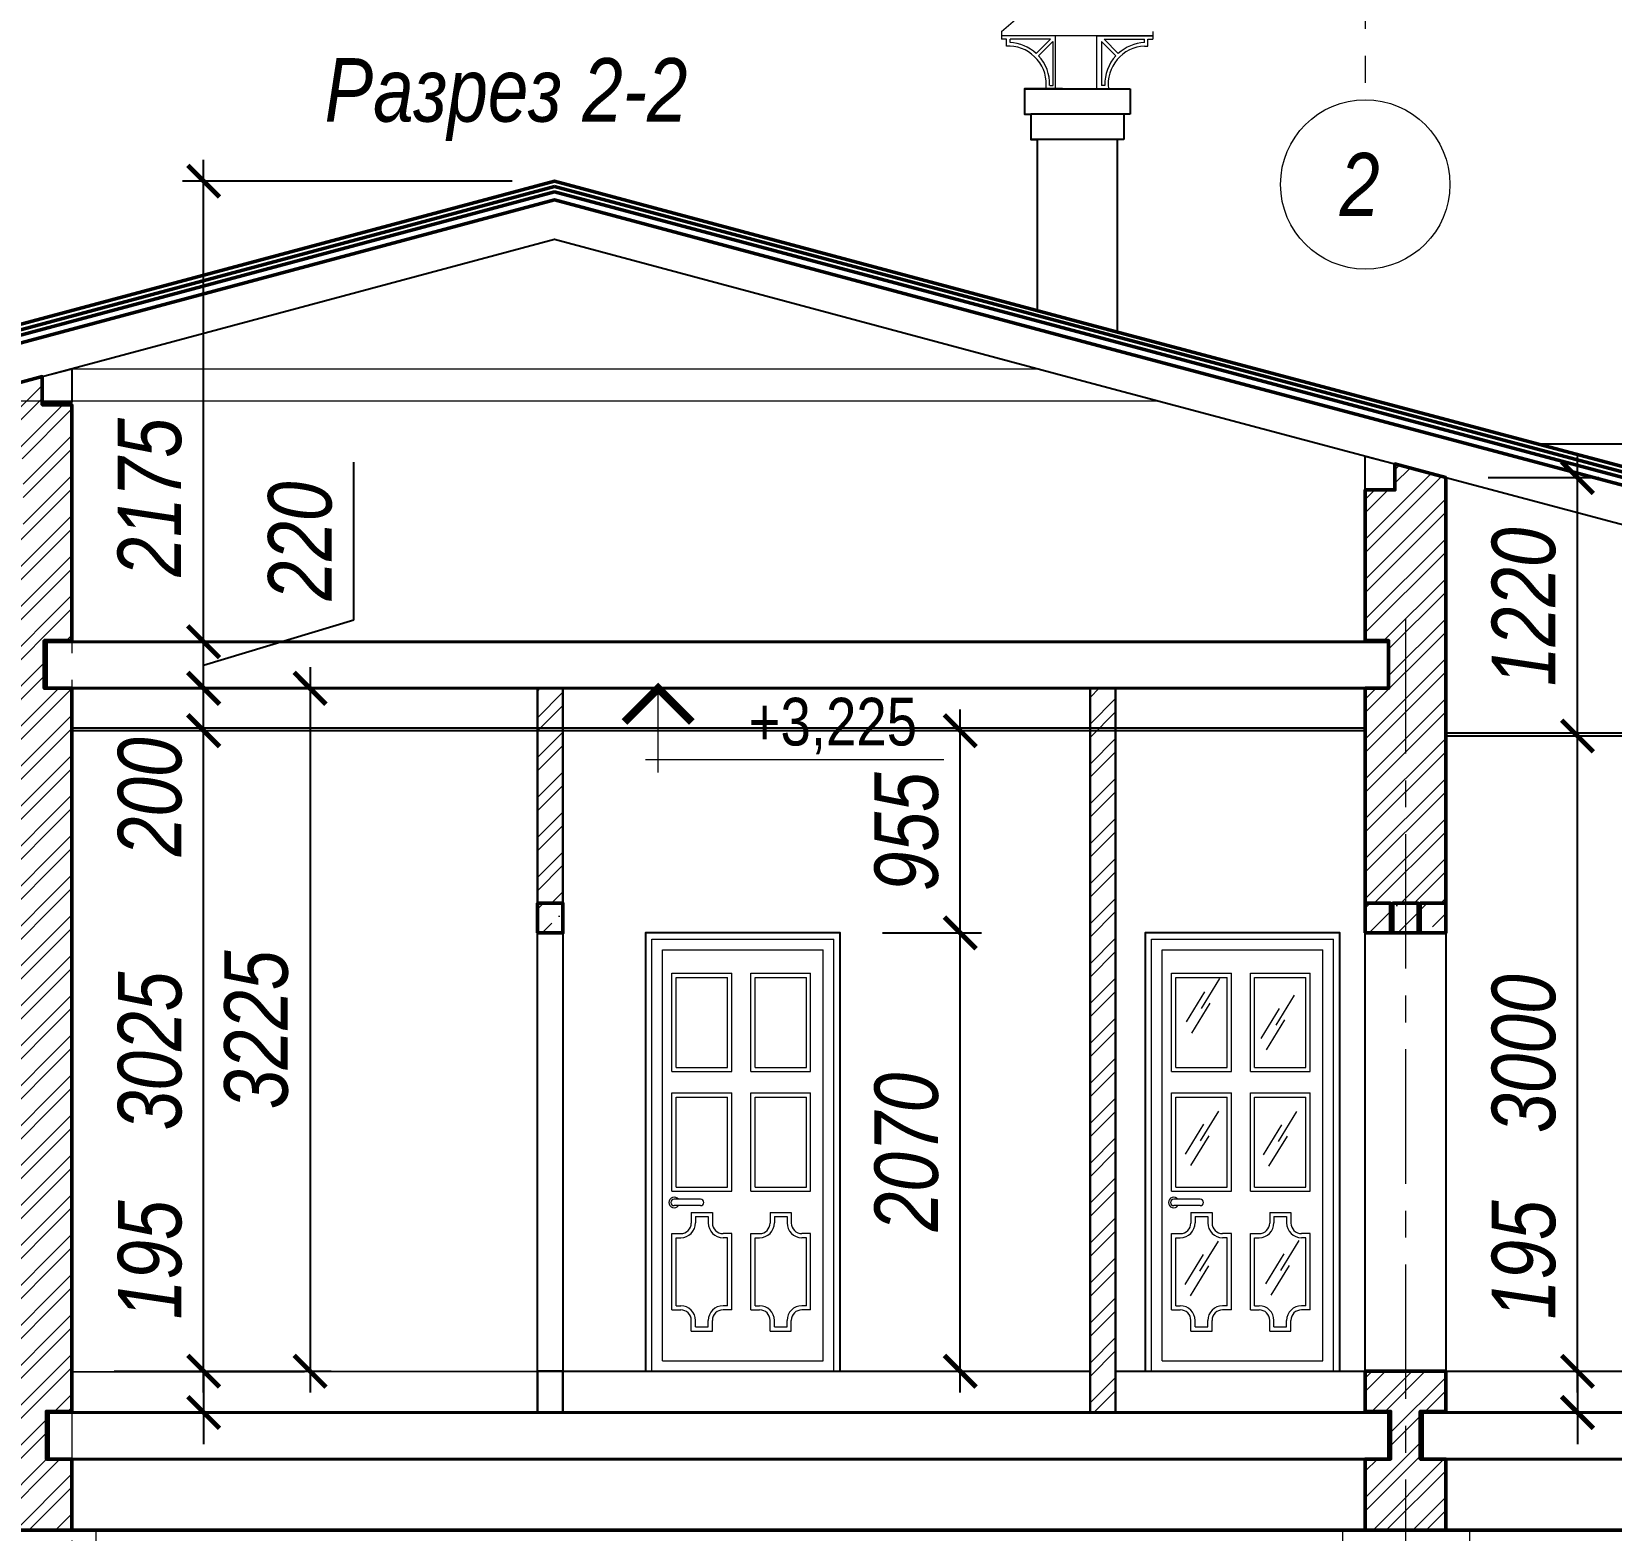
# Model space of a CAD drawing. Header units: millimetres. Extents: x 1582001 to 3303937, y 226471 to 491235.
# Drawn here: x 1847538 to 1855001, y 391038 to 398115 of the extents above; entities that cross this region are included whole.
import ezdxf
from ezdxf.enums import TextEntityAlignment as Align

# ---------------------------------------------------------------- set-up
doc = ezdxf.new("R2010")
doc.units = ezdxf.units.MM
doc.linetypes.add('CENTER', pattern=[50.8, 31.75, -6.35, 6.35, -6.35])
doc.linetypes.add('невидимая', pattern=[9.525, 6.35, -3.175])
doc.layers.get('Defpoints').update_dxf_attribs({"color": 255, "lineweight": 30})
for name, color, linetype, lineweight in [('A-Wall-G', 22, 'Continuous', 50), ('Двери', 173, 'Continuous', 25), ('Кирпич', 253, 'Continuous', 9), ('Конструктивный - Несущий_Ном_пера__1', 7, 'Continuous', 13), ('Кровля', 232, 'Continuous', 25), ('Оси', 251, 'CENTER', 9), ('Отметки', 123, 'Continuous', 18), ('Перегородки', 202, 'Continuous', 30), ('Размеры', 7, 'Continuous', 18), ('Стены несущие', 7, 'Continuous', 40), ('тонко', 200, 'Continuous', 13), ('Штриховки', 251, 'Continuous', 20)]:
    doc.layers.add(name, color=color, linetype=linetype, lineweight=lineweight)
doc.layers.add('Т-Подписи', color=7, linetype='Continuous')
doc.styles.add('-АР-', font='ARIALN.TTF', dxfattribs={"width": 0.98, "height": 300})
doc.styles.add('GOST 2.304', font='ARIALNI.TTF', dxfattribs={"width": 0.98, "height": 300})
doc.styles.add('style', font='ARIALNI.TTF', dxfattribs={"width": 0.98, "height": 300})
doc.dimstyles.new('М100', dxfattribs={"dimtxt": 600, "dimasz": 150, "dimexe": 100, "dimexo": 200, "dimgap": 100, "dimtad": 1, "dimdec": 0, "dimtxsty": 'style', "dimblk": 'ARCHTICK', "dimcen": 150, "dimdle": 100, "dimclrt": 256, "dimadec": 0, "dimazin": 0, "dimtfac": 1, "dimtdec": 0, "dimtmove": 1, "dimatfit": 3, "dimldrblk": 'NONE', "dimfxl": 0, "dimarcsym": 0})
pattern_1 = [(45, (432650.52, 136592.42), (-94.292689, 94.292689), []), (45, (432713.38, 136592.42), (-94.292689, 94.292689), [])]
pattern_2 = [(45, (333504.32, 54469.8), (-94.292689, 94.292689), []), (45, (333567.18, 54469.8), (-94.292689, 94.292689), [])]
pattern_3 = [(45, (167999.66, 127241.66), (50.5139407, 185.2177825), [238.125, -47.625, 0, -47.625])]

# ---------------------------------------------------------------- blocks, each defined once
blk = doc.blocks.new('_ArchTick')
at = {"color": 0, "linetype": 'ByBlock', "const_width": 0.15}
blk.add_lwpolyline([(-0.5, -0.5), (0.5, 0.5)], dxfattribs=at)
blk = doc.blocks.new('*D513')
at = {"layer": 'Defpoints', "color": 0, "lineweight": -3, "transparency": 16777216}
for p in [(1847728.2, 394814), (1848350.9, 394814), (1847728.2, 391789)]:
    blk.add_point(p, dxfattribs=at)
at = {"layer": 'Размеры', "color": 0, "lineweight": -2, "transparency": 16777216}
for p, q in [((1848350.9, 391689), (1848350.9, 394914)), ((1847928.2, 394814), (1848450.9, 394814)), ((1847928.2, 391789), (1848450.9, 391789))]:
    blk.add_line(p, q, dxfattribs=at)
at = {"layer": 'Размеры', "color": 0, "lineweight": -2, "transparency": 16777216, "xscale": 150, "yscale": 150, "zscale": 150}
for p, rotation in [((1848350.9, 394814), 90), ((1848350.9, 391789), 270)]:
    blk.add_blockref('_ArchTick', p, dxfattribs=dict(at, rotation=rotation))
at = {"layer": 'Размеры', "transparency": 16777216, "insert": (1848097.7, 393301.5), "char_height": 300, "attachment_point": 5, "rotation": 90, "style": 'style'}
blk.add_mtext('3025', dxfattribs=at)
blk = doc.blocks.new('_None')
blk = doc.blocks.new('*D514')
at = {"layer": 'Defpoints', "color": 0, "lineweight": -3, "transparency": 16777216}
for p in [(1847728.2, 395014), (1848350.9, 395014), (1847728.2, 394814)]:
    blk.add_point(p, dxfattribs=at)
at = {"layer": 'Размеры', "color": 0, "lineweight": -2, "transparency": 16777216}
for p, q in [((1848350.9, 394714), (1848350.9, 395114)), ((1847928.2, 395014), (1848450.9, 395014)), ((1847928.2, 394814), (1848450.9, 394814))]:
    blk.add_line(p, q, dxfattribs=at)
at = {"layer": 'Размеры', "color": 0, "lineweight": -2, "transparency": 16777216, "xscale": 150, "yscale": 150, "zscale": 150}
for p, rotation in [((1848350.9, 395014), 90), ((1848350.9, 394814), 270)]:
    blk.add_blockref('_ArchTick', p, dxfattribs=dict(at, rotation=rotation))
at = {"layer": 'Размеры', "transparency": 16777216, "insert": (1848097.7, 394501.5), "char_height": 300, "attachment_point": 5, "rotation": 90, "style": 'style'}
blk.add_mtext('200', dxfattribs=at)
blk = doc.blocks.new('*D515')
at = {"layer": 'Defpoints', "color": 0, "lineweight": -3, "transparency": 16777216}
for p in [(1847728.2, 395234), (1848350.9, 395234), (1847728.2, 395014)]:
    blk.add_point(p, dxfattribs=at)
at = {"layer": 'Размеры', "color": 0, "lineweight": -2, "transparency": 16777216}
for p, q in [((1849060.4, 395336.9), (1849060.4, 396082.1)), ((1848350.9, 395124), (1849060.4, 395336.9)), ((1848350.9, 394914), (1848350.9, 395334)), ((1847928.2, 395234), (1848450.9, 395234)), ((1847928.2, 395014), (1848450.9, 395014))]:
    blk.add_line(p, q, dxfattribs=at)
at = {"layer": 'Размеры', "color": 0, "lineweight": -2, "transparency": 16777216, "xscale": 150, "yscale": 150, "zscale": 150}
for p, rotation in [((1848350.9, 395234), 90), ((1848350.9, 395014), 270)]:
    blk.add_blockref('_ArchTick', p, dxfattribs=dict(at, rotation=rotation))
at = {"layer": 'Размеры', "transparency": 16777216, "insert": (1848807.3, 395709.5), "char_height": 300, "attachment_point": 5, "rotation": 90, "style": 'style'}
blk.add_mtext('220', dxfattribs=at)
blk = doc.blocks.new('*D516')
at = {"layer": 'Defpoints', "color": 0, "lineweight": -3, "transparency": 16777216}
for p in [(1848350.9, 397409), (1850008.2, 397409), (1847728.2, 395234)]:
    blk.add_point(p, dxfattribs=at)
at = {"layer": 'Размеры', "color": 0, "lineweight": -2, "transparency": 16777216}
for p, q in [((1848350.9, 395134), (1848350.9, 397509)), ((1849808.2, 397409), (1848250.9, 397409)), ((1847928.2, 395234), (1848450.9, 395234))]:
    blk.add_line(p, q, dxfattribs=at)
at = {"layer": 'Размеры', "color": 0, "lineweight": -2, "transparency": 16777216, "xscale": 150, "yscale": 150, "zscale": 150}
for p, rotation in [((1848350.9, 397409), 90), ((1848350.9, 395234), 270)]:
    blk.add_blockref('_ArchTick', p, dxfattribs=dict(at, rotation=rotation))
at = {"layer": 'Размеры', "transparency": 16777216, "insert": (1848096.6, 395915.6), "char_height": 300, "attachment_point": 5, "rotation": 90, "style": 'style'}
blk.add_mtext('2175', dxfattribs=at)
blk = doc.blocks.new('*D517')
at = {"layer": 'Defpoints', "color": 0, "lineweight": -3, "transparency": 16777216}
for p in [(1847728.2, 391789), (1847728.2, 391594), (1848350.9, 391594)]:
    blk.add_point(p, dxfattribs=at)
at = {"layer": 'Размеры', "color": 0, "lineweight": -2, "transparency": 16777216}
for p, q in [((1848350.9, 391789), (1848350.9, 391939)), ((1847928.2, 391789), (1848450.9, 391789)), ((1848350.9, 391789), (1848350.9, 391594)), ((1847928.2, 391594), (1848450.9, 391594)), ((1848350.9, 391594), (1848350.9, 391444))]:
    blk.add_line(p, q, dxfattribs=at)
at = {"layer": 'Размеры', "color": 0, "lineweight": -2, "transparency": 16777216, "xscale": 150, "yscale": 150, "zscale": 150}
for p, rotation in [((1848350.9, 391789), 270), ((1848350.9, 391594), 90)]:
    blk.add_blockref('_ArchTick', p, dxfattribs=dict(at, rotation=rotation))
at = {"layer": 'Размеры', "transparency": 16777216, "insert": (1848097.7, 392315.2), "char_height": 300, "attachment_point": 5, "rotation": 90, "style": 'style'}
blk.add_mtext('195', dxfattribs=at)
blk = doc.blocks.new('*D518')
at = {"layer": 'Defpoints', "color": 0, "lineweight": -3, "transparency": 16777216}
for p in [(1847728.2, 395014), (1847728.2, 391789), (1848853.3, 391789)]:
    blk.add_point(p, dxfattribs=at)
at = {"layer": 'Размеры', "color": 0, "lineweight": -2, "transparency": 16777216}
for p, q in [((1848853.3, 395114), (1848853.3, 391689)), ((1847928.2, 395014), (1848953.3, 395014)), ((1847928.2, 391789), (1848953.3, 391789))]:
    blk.add_line(p, q, dxfattribs=at)
at = {"layer": 'Размеры', "color": 0, "lineweight": -2, "transparency": 16777216, "xscale": 150, "yscale": 150, "zscale": 150}
for p, rotation in [((1848853.3, 395014), 90), ((1848853.3, 391789), 270)]:
    blk.add_blockref('_ArchTick', p, dxfattribs=dict(at, rotation=rotation))
at = {"layer": 'Размеры', "transparency": 16777216, "insert": (1848600.1, 393401.5), "char_height": 300, "attachment_point": 5, "rotation": 90, "style": 'style'}
blk.add_mtext('3225', dxfattribs=at)
blk = doc.blocks.new('*U9')
at = {"color": 0, "linetype": 'Continuous', "lineweight": -2}
for p, q in [((0, 0), (6, 0)), ((6, -5.3), (6, 0)), ((9, 0), (0, 0)), ((24, -4.5), (5.2, -4.5))]:
    blk.add_line(p, q, dxfattribs=at)
at = {"color": 0, "linetype": 'Continuous', "lineweight": -2, "const_width": 0.5}
blk.add_lwpolyline([(3.879, -2.121), (6, 0), (8.121, -2.121)], dxfattribs=at)
at = {"color": 0, "linetype": 'Continuous', "lineweight": -2, "style": '-АР-', "flags": 8}
blk.add_attdef('OTMETKA', text='', height=3, rotation=360, dxfattribs=at).set_placement((17.029, -4.5), align=Align.BOTTOM_CENTER)
blk.add_attdef('FLOOR', text='', height=3, rotation=360, dxfattribs=at).set_placement((17, -5.5), align=Align.TOP_CENTER)
blk = doc.blocks.new('*D519')
at = {"layer": 'Defpoints', "color": 0, "lineweight": -3, "transparency": 16777216}
for p in [(1854218.2, 394789), (1854840.9, 394789), (1854218.2, 391789)]:
    blk.add_point(p, dxfattribs=at)
at = {"layer": 'Размеры', "color": 0, "lineweight": -2, "transparency": 16777216}
for p, q in [((1854840.9, 391689), (1854840.9, 394889)), ((1854418.2, 394789), (1854940.9, 394789)), ((1854418.2, 391789), (1854940.9, 391789))]:
    blk.add_line(p, q, dxfattribs=at)
at = {"layer": 'Размеры', "color": 0, "lineweight": -2, "transparency": 16777216, "xscale": 150, "yscale": 150, "zscale": 150}
for p, rotation in [((1854840.9, 394789), 90), ((1854840.9, 391789), 270)]:
    blk.add_blockref('_ArchTick', p, dxfattribs=dict(at, rotation=rotation))
at = {"layer": 'Размеры', "transparency": 16777216, "insert": (1854587.7, 393289), "char_height": 300, "attachment_point": 5, "rotation": 90, "style": 'style'}
blk.add_mtext('3000', dxfattribs=at)
blk = doc.blocks.new('*D520')
at = {"layer": 'Defpoints', "color": 0, "lineweight": -3, "transparency": 16777216}
for p in [(1854218.2, 396009), (1854840.9, 396009), (1854218.2, 394789)]:
    blk.add_point(p, dxfattribs=at)
at = {"layer": 'Размеры', "color": 0, "lineweight": -2, "transparency": 16777216}
for p, q in [((1854840.9, 394689), (1854840.9, 396109)), ((1854418.2, 396009), (1854940.9, 396009)), ((1854418.2, 394789), (1854940.9, 394789))]:
    blk.add_line(p, q, dxfattribs=at)
at = {"layer": 'Размеры', "color": 0, "lineweight": -2, "transparency": 16777216, "xscale": 150, "yscale": 150, "zscale": 150}
for p, rotation in [((1854840.9, 396009), 90), ((1854840.9, 394789), 270)]:
    blk.add_blockref('_ArchTick', p, dxfattribs=dict(at, rotation=rotation))
at = {"layer": 'Размеры', "transparency": 16777216, "insert": (1854587.7, 395399), "char_height": 300, "attachment_point": 5, "rotation": 90, "style": 'style'}
blk.add_mtext('1220', dxfattribs=at)
blk = doc.blocks.new('*D521')
at = {"layer": 'Defpoints', "color": 0, "lineweight": -3, "transparency": 16777216}
for p in [(1854218.2, 391789), (1854218.2, 391594), (1854840.9, 391594)]:
    blk.add_point(p, dxfattribs=at)
at = {"layer": 'Размеры', "color": 0, "lineweight": -2, "transparency": 16777216}
for p, q in [((1854840.9, 391789), (1854840.9, 391939)), ((1854418.2, 391789), (1854940.9, 391789)), ((1854840.9, 391789), (1854840.9, 391594)), ((1854418.2, 391594), (1854940.9, 391594)), ((1854840.9, 391594), (1854840.9, 391444))]:
    blk.add_line(p, q, dxfattribs=at)
at = {"layer": 'Размеры', "color": 0, "lineweight": -2, "transparency": 16777216, "xscale": 150, "yscale": 150, "zscale": 150}
for p, rotation in [((1854840.9, 391789), 270), ((1854840.9, 391594), 90)]:
    blk.add_blockref('_ArchTick', p, dxfattribs=dict(at, rotation=rotation))
at = {"layer": 'Размеры', "transparency": 16777216, "insert": (1854587.7, 392315.2), "char_height": 300, "attachment_point": 5, "rotation": 90, "style": 'style'}
blk.add_mtext('195', dxfattribs=at)
blk = doc.blocks.new('OTMETKA')
at = {"color": 0, "linetype": 'Continuous', "lineweight": -2}
for p, q in [((6, 5.3), (6, 0)), ((24, 4.5), (5.2, 4.5)), ((9, 0), (0, 0)), ((0, 0), (6, 0))]:
    blk.add_line(p, q, dxfattribs=at)
at = {"color": 0, "linetype": 'Continuous', "lineweight": -2, "const_width": 0.5}
blk.add_lwpolyline([(3.879, 2.121), (6, 0), (8.121, 2.121)], dxfattribs=at)
at = {"color": 0, "linetype": 'Continuous', "lineweight": -2, "style": '-АР-', "flags": 8}
blk.add_attdef('OTMETKA', text='', height=3, dxfattribs=at).set_placement((17, 4.5), align=Align.BOTTOM_CENTER)
blk.add_attdef('FLOOR', text='', height=3, dxfattribs=at).set_placement((17, 3.5), align=Align.TOP_CENTER)
blk = doc.blocks.new('*D820')
at = {"layer": 'Defpoints', "color": 0, "lineweight": -3, "transparency": 16777216}
for p in [(1851358.2, 393859), (1851925, 393859), (1851358.2, 391789)]:
    blk.add_point(p, dxfattribs=at)
at = {"layer": 'Размеры', "color": 0, "lineweight": -2, "transparency": 16777216}
for p, q in [((1851925, 391689), (1851925, 393959)), ((1851558.2, 393859), (1852025, 393859)), ((1851558.2, 391789), (1852025, 391789))]:
    blk.add_line(p, q, dxfattribs=at)
at = {"layer": 'Размеры', "color": 0, "lineweight": -2, "transparency": 16777216, "xscale": 150, "yscale": 150, "zscale": 150}
for p, rotation in [((1851925, 393859), 90), ((1851925, 391789), 270)]:
    blk.add_blockref('_ArchTick', p, dxfattribs=dict(at, rotation=rotation))
at = {"layer": 'Размеры', "transparency": 16777216, "insert": (1851671.8, 392824), "char_height": 300, "attachment_point": 5, "rotation": 90, "style": 'style'}
blk.add_mtext('2070', dxfattribs=at)
blk = doc.blocks.new('*D821')
at = {"layer": 'Defpoints', "color": 0, "lineweight": -3, "transparency": 16777216}
for p in [(1851792.8, 394814), (1851925, 394814), (1851358.2, 393859)]:
    blk.add_point(p, dxfattribs=at)
at = {"layer": 'Размеры', "color": 0, "lineweight": -2, "transparency": 16777216}
for p, q in [((1851925, 393759), (1851925, 394914)), ((1851992.8, 394814), (1852025, 394814)), ((1851558.2, 393859), (1852025, 393859))]:
    blk.add_line(p, q, dxfattribs=at)
at = {"layer": 'Размеры', "color": 0, "lineweight": -2, "transparency": 16777216, "xscale": 150, "yscale": 150, "zscale": 150}
for p, rotation in [((1851925, 394814), 90), ((1851925, 393859), 270)]:
    blk.add_blockref('_ArchTick', p, dxfattribs=dict(at, rotation=rotation))
at = {"layer": 'Размеры', "transparency": 16777216, "insert": (1851671.8, 394336.5), "char_height": 300, "attachment_point": 5, "rotation": 90, "style": 'style'}
blk.add_mtext('955', dxfattribs=at)

msp = doc.modelspace()

# ---------------------------------------------------------------- hatches: boundary and pattern name
at = {"layer": 'Кирпич'}
h = msp.add_hatch(dxfattribs=at)
h.set_pattern_fill('ANSI32', color=0, scale=14, style=0)
h.set_pattern_definition(pattern_1)
h.paths.add_polyline_path([(1847728.2, 395014), (1847598.2, 395014), (1847598.2, 395239), (1847728.2, 395239), (1847728.2, 396353.3), (1847588.2, 396353.3), (1847588.2, 396485.8), (1847348.2, 396421.5), (1847348.2, 396098.2), (1847498.2, 396098.2), (1847498.2, 395731.9), (1847348.2, 395731.9), (1847348.2, 394789), (1847468.2, 394789), (1847468.2, 394564), (1847348.2, 394564), (1847348.2, 391599), (1847468.2, 391599), (1847468.2, 391374), (1847348.2, 391374), (1847348.2, 391039), (1847728.2, 391039), (1847728.2, 391374), (1847608.2, 391374), (1847608.2, 391599), (1847728.2, 391599)])
h = msp.add_hatch(dxfattribs=at)
h.set_pattern_fill('ANSI32', color=0, scale=14, style=0)
h.set_pattern_definition(pattern_1)
h.paths.add_polyline_path([(1854218.2, 391789), (1853838.2, 391789), (1853838.2, 391599), (1853958.2, 391599), (1853958.2, 391374), (1853838.2, 391374), (1853838.2, 391039), (1854218.2, 391039), (1854218.2, 391374), (1854098.2, 391374), (1854098.2, 391599), (1854218.2, 391599)])
h.paths.add_polyline_path([(1853968.2, 393999), (1854088.2, 393999), (1854088.2, 393859), (1854098.2, 393859), (1854098.2, 393999), (1854218.2, 393999), (1854218.2, 396009.3), (1853978.2, 396073.2), (1853978.2, 395950.5), (1853838.2, 395950.5), (1853838.2, 395239), (1853948.2, 395239), (1853948.2, 395014), (1853838.2, 395014), (1853838.2, 393999), (1853958.2, 393999), (1853958.2, 393859), (1853968.2, 393859)])
h = msp.add_hatch(dxfattribs=at)
h.set_pattern_fill('ANSI32', color=0, scale=14, style=0)
h.set_pattern_definition(pattern_2)
h.paths.add_polyline_path([(1849928.2, 393999), (1850048.2, 393999), (1850048.2, 395014), (1849928.2, 395014)])
h = msp.add_hatch(dxfattribs=at)
h.set_pattern_fill('ANSI32', color=0, scale=14, style=0)
h.set_pattern_definition(pattern_2)
h.paths.add_polyline_path([(1852658.2, 395014), (1852538.2, 395014), (1852538.2, 391594), (1852658.2, 391594)])
at = {"layer": 'Штриховки', "ltscale": 100}
h = msp.add_hatch(dxfattribs=at)
h.set_pattern_fill('ANSI36', color=256, scale=30, style=0)
h.set_pattern_definition(pattern_3)
h.paths.add_polyline_path([(1849928.2, 393859), (1849928.2, 393999), (1850048.2, 393999), (1850048.2, 393859)])
h = msp.add_hatch(dxfattribs=at)
h.set_pattern_fill('ANSI36', color=256, scale=30, style=0)
h.set_pattern_definition(pattern_3)
h.paths.add_polyline_path([(1854098.2, 393859), (1854098.2, 393999), (1854218.2, 393999), (1854218.2, 393859)])
h.paths.add_polyline_path([(1853968.2, 393859), (1853968.2, 393999), (1854088.2, 393999), (1854088.2, 393859)])
h.paths.add_polyline_path([(1853838.2, 393859), (1853838.2, 393999), (1853958.2, 393999), (1853958.2, 393859)])

# ---------------------------------------------------------------- linework, layer by layer
for p, q in [((1853838.2, 394826.5), (1847728.2, 394826.5)), ((1847728.2, 394814), (1853838.2, 394814)), ((1857608.2, 394801.5), (1854218.2, 394801.5)), ((1854218.2, 394789), (1857608.2, 394789)), ((1847728.2, 391785.7), (1849928.2, 391788.8)), ((1850048.2, 391789), (1852538.2, 391789)), ((1852658.2, 391789), (1853838.2, 391789)), ((1854218.2, 391789), (1857608.2, 391789))]:
    msp.add_line(p, q)
at = {"color": 0, "lineweight": -3, "ltscale": 100}
for points in [[(1852668.2, 397605.2), (1852288.2, 397605.2), (1852288.2, 396794.2), (1852668.2, 396693.2)], [(1849928.2, 393859), (1850048.2, 393859), (1850048.2, 391789), (1849928.2, 391789)], [(1853838.2, 393859), (1854218.2, 393859), (1854218.2, 391789), (1853838.2, 391789)]]:
    msp.add_lwpolyline(points, close=True, dxfattribs=at)
at = {"layer": 'A-Wall-G', "color": 0, "ltscale": 100}
msp.add_line((1837667.6, 391039), (1863512, 391039), dxfattribs=at)
for points in [[(1860568.2, 394506.2), (1860568.2, 394594.2), (1852563, 396724), (1850008.2, 397408.6), (1847453.3, 396724), (1846698.2, 396523.4), (1846698.2, 396435.5), (1847464.5, 396639), (1847464.5, 396639), (1850008.2, 397320.6), (1852551.9, 396639), (1860568.2, 394506.2)], [(1846698.2, 396496.4), (1850008.2, 397383.3)], [(1846698.2, 396471), (1850008.2, 397358)], [(1860568.2, 394563.6), (1850008.2, 397383.3)], [(1860568.2, 394535.5), (1850008.2, 397358)]]:
    msp.add_lwpolyline(points, dxfattribs=at)
at = {"layer": 'A-Wall-G', "ltscale": 100}
for points in [[(1847728.2, 391039), (1847728.2, 391374), (1847608.2, 391374), (1847608.2, 391599), (1847728.2, 391599), (1847728.2, 395014), (1847598.2, 395014), (1847598.2, 395239), (1847728.2, 395239), (1847728.2, 396353.3), (1847588.2, 396353.3), (1847588.2, 396485.8), (1847348.2, 396421.5)], [(1853838.2, 393859), (1853838.2, 395014), (1853948.2, 395014), (1853948.2, 395239), (1853838.2, 395239), (1853838.2, 395950.5), (1853978.2, 395950.5), (1853978.2, 396073.2), (1854218.2, 396009.3), (1854218.2, 393859)], [(1853838.2, 393859), (1854218.2, 393859)], [(1853838.2, 391039), (1853838.2, 391374), (1853958.2, 391374), (1853958.2, 391599), (1853838.2, 391599), (1853838.2, 391789)], [(1853838.2, 391789), (1854218.2, 391789)], [(1854218.2, 391789), (1854218.2, 391599), (1854098.2, 391599), (1854098.2, 391374), (1854218.2, 391374), (1854218.2, 391039)]]:
    msp.add_lwpolyline(points, dxfattribs=at)
for points in [[(1849928.2, 393859), (1849928.2, 393999), (1850048.2, 393999), (1850048.2, 393859)], [(1853838.2, 393859), (1853838.2, 393999), (1853958.2, 393999), (1853958.2, 393859)], [(1853968.2, 393859), (1853968.2, 393999), (1854088.2, 393999), (1854088.2, 393859)], [(1854098.2, 393859), (1854098.2, 393999), (1854218.2, 393999), (1854218.2, 393859)]]:
    msp.add_lwpolyline(points, close=True, dxfattribs=at)
at = {"layer": 'Defpoints', "color": 255, "lineweight": -3, "ltscale": 100}
msp.add_lwpolyline([(1853838.2, 391789), (1854218.2, 391789)], dxfattribs=at)
at = {"layer": 'Двери', "color": 0}
for points in [[(1850438.2, 391789), (1851358.2, 391789), (1851358.2, 393859), (1850438.2, 393859)], [(1852798.2, 391789), (1853718.2, 391789), (1853718.2, 393859), (1852798.2, 393859)]]:
    msp.add_lwpolyline(points, close=True, dxfattribs=at)
at = {"layer": 'Конструктивный - Несущий_Ном_пера__1', "ltscale": 100}
for p, q in [((1852288.2, 397405.2), (1852288.2, 397605.2)), ((1852668.2, 397405.2), (1852668.2, 397605.2))]:
    msp.add_line(p, q, dxfattribs=at)
at = {"layer": 'Кровля', "color": 0}
for points in [[(1860568.2, 394506.2), (1852551.9, 396639), (1850008.2, 397320.6), (1847464.5, 396639), (1846698.2, 396435.5), (1846698.2, 396247.3), (1847488.2, 396459), (1850008.2, 397134.2), (1852528.2, 396459), (1860568.2, 394319.8), (1860568.2, 394506.2)], [(1860568.2, 395164.8), (1860568.2, 396166.9), (1854656.8, 396166.9), (1854656.8, 396166.9), (1858423.4, 395164.8), (1858423.4, 395164.8), (1858423.4, 395164.8), (1860568.2, 395164.8)]]:
    msp.add_lwpolyline(points, dxfattribs=at)
at = {"layer": 'Кровля'}
for points in [[(1847728.2, 396363.3), (1847588.2, 396363.3), (1847588.2, 396485.8), (1847728.2, 396523.3)], [(1853978.2, 395950.5), (1853838.2, 395950.5), (1853838.2, 396110.5), (1853978.2, 396073.2)]]:
    msp.add_lwpolyline(points, close=True, dxfattribs=at)
at = {"layer": 'Оси', "ltscale": 20}
for p, q in [((1853838.2, 406890.4), (1853838.2, 397783.5)), ((1847728.2, 395815.4), (1847728.2, 387269.2)), ((1854028.2, 395341.3), (1854028.2, 387269.2))]:
    msp.add_line(p, q, dxfattribs=at)
at = {"layer": 'Оси', "linetype": 'Continuous', "ltscale": 100}
msp.add_circle((1853838.2, 397393.5), 400, dxfattribs=at)
msp.add_circle((1853838.2, 397393.5), 400, dxfattribs=at)
at = {"layer": 'Перегородки'}
for points in [[(1850048.2, 393859), (1850048.2, 395014), (1849928.2, 395014), (1849928.2, 393859)], [(1849928.2, 393859), (1850048.2, 393859)], [(1849928.2, 391788.8), (1849928.2, 391594), (1850048.2, 391594), (1850048.2, 391789)], [(1849928.2, 391789), (1850048.2, 391789)]]:
    msp.add_lwpolyline(points, dxfattribs=at)
msp.add_lwpolyline([(1852658.2, 395014), (1852538.2, 395014), (1852538.2, 391594), (1852658.2, 391594)], close=True, dxfattribs=at)
at = {"layer": 'Размеры', "color": 0, "ltscale": 100}
for p, q in [((1852298.3, 396520.6), (1847718, 396520.6)), ((1852860.5, 396370.6), (1847158.2, 396370.6))]:
    msp.add_line(p, q, dxfattribs=at)
at = {"layer": 'Размеры', "ltscale": 100}
for points in [[(1847842.7, 390839), (1847842.7, 391039)], [(1853732.7, 390839), (1853732.7, 391039)], [(1854332.7, 390839), (1854332.7, 391039)]]:
    msp.add_lwpolyline(points, dxfattribs=at)
at = {"layer": 'Стены несущие'}
for points in [[(1853948.2, 395014), (1847608.2, 395014), (1847608.2, 395234), (1853948.2, 395234)], [(1853948.2, 391374), (1847618.2, 391374), (1847618.2, 391594), (1853948.2, 391594)], [(1857718.2, 391374), (1854108.2, 391374), (1854108.2, 391594), (1857718.2, 391594)]]:
    msp.add_lwpolyline(points, close=True, dxfattribs=at)
at = {"layer": 'Т-Подписи', "ltscale": 100}
for p, q in [((1852228.2, 397845.2), (1852728.2, 397845.2)), ((1852728.2, 397845.2), (1852728.2, 397725.2)), ((1852728.2, 397725.2), (1852258.2, 397725.2)), ((1852698.2, 397725.2), (1852698.2, 397605.2)), ((1852698.2, 397605.2), (1852258.2, 397605.2))]:
    msp.add_line(p, q, dxfattribs=at)
msp.add_lwpolyline([(1852408.2, 397845.2), (1852228.2, 397845.2), (1852228.2, 397725.2), (1852258.2, 397725.2), (1852258.2, 397605.2), (1852288.2, 397605.2)], dxfattribs=at)
at = {"layer": 'тонко', "color": 0, "linetype": 'невидимая', "ltscale": 50}
for p, q in [((1850438.2, 393859), (1851358.2, 393859)), ((1850438.2, 391789), (1850438.2, 393859)), ((1851358.2, 391789), (1851358.2, 393859)), ((1852798.2, 393859), (1853718.2, 393859)), ((1852798.2, 391789), (1852798.2, 393859)), ((1853718.2, 391789), (1853718.2, 393859))]:
    msp.add_line(p, q, dxfattribs=at)
at = {"layer": 'тонко', "color": 0}
for p, q in [((1850468.2, 393829), (1851328.2, 393829)), ((1850468.2, 391789), (1850468.2, 393829)), ((1851328.2, 391789), (1851328.2, 393829)), ((1851328.2, 391789), (1851328.2, 393829)), ((1852828.2, 393829), (1853688.2, 393829)), ((1852828.2, 391789), (1852828.2, 393829)), ((1853688.2, 391789), (1853688.2, 393829)), ((1853688.2, 391789), (1853688.2, 393829)), ((1850518.2, 393779), (1851278.2, 393779)), ((1850518.2, 391839), (1850518.2, 393779)), ((1851278.2, 391839), (1851278.2, 393779)), ((1852878.2, 393779), (1853638.2, 393779)), ((1852878.2, 391839), (1852878.2, 393779)), ((1853638.2, 391839), (1853638.2, 393779)), ((1850563.2, 393204), (1850563.2, 393669)), ((1850563.2, 393669), (1850845.7, 393669)), ((1850845.7, 393204), (1850845.7, 393669)), ((1850935.7, 393204), (1850935.7, 393669)), ((1850935.7, 393669), (1851218.2, 393669)), ((1851218.2, 393204), (1851218.2, 393669)), ((1852923.2, 393204), (1852923.2, 393669)), ((1852923.2, 393669), (1853205.7, 393669)), ((1853205.7, 393204), (1853205.7, 393669)), ((1853295.7, 393204), (1853295.7, 393669)), ((1853295.7, 393669), (1853578.2, 393669)), ((1853578.2, 393204), (1853578.2, 393669)), ((1850583.2, 393224), (1850583.2, 393649)), ((1850583.2, 393649), (1850825.7, 393649)), ((1850825.7, 393224), (1850825.7, 393649)), ((1850955.7, 393224), (1850955.7, 393649)), ((1850955.7, 393649), (1851198.2, 393649)), ((1851198.2, 393224), (1851198.2, 393649)), ((1852943.2, 393224), (1852943.2, 393649)), ((1852943.2, 393649), (1853185.7, 393649)), ((1853064.4, 393502), (1853151.3, 393643.1)), ((1853185.7, 393224), (1853185.7, 393649)), ((1853315.7, 393224), (1853315.7, 393649)), ((1853315.7, 393649), (1853558.2, 393649)), ((1853558.2, 393224), (1853558.2, 393649)), ((1852993.7, 393439.3), (1853080.6, 393580.4)), ((1853019.1, 393385.4), (1853106, 393526.5)), ((1853416.6, 393423.6), (1853503.5, 393564.7)), ((1853345.9, 393360.9), (1853432.8, 393502)), ((1853371.3, 393306.9), (1853458.2, 393448.1)), ((1850583.2, 393224), (1850825.7, 393224)), ((1850955.7, 393224), (1851198.2, 393224)), ((1852943.2, 393224), (1853185.7, 393224)), ((1853315.7, 393224), (1853558.2, 393224)), ((1850563.2, 393204), (1850845.7, 393204)), ((1850935.7, 393204), (1851218.2, 393204)), ((1852923.2, 393204), (1853205.7, 393204)), ((1853295.7, 393204), (1853578.2, 393204)), ((1850563.2, 392639), (1850563.2, 393104)), ((1850563.2, 393104), (1850845.7, 393104)), ((1850583.2, 392659), (1850583.2, 393084)), ((1850583.2, 393084), (1850825.7, 393084)), ((1850825.7, 392659), (1850825.7, 393084)), ((1850845.7, 392639), (1850845.7, 393104)), ((1850935.7, 392639), (1850935.7, 393104)), ((1850935.7, 393104), (1851218.2, 393104)), ((1850955.7, 392659), (1850955.7, 393084)), ((1850955.7, 393084), (1851198.2, 393084)), ((1851198.2, 392659), (1851198.2, 393084)), ((1851218.2, 392639), (1851218.2, 393104)), ((1852923.2, 392639), (1852923.2, 393104)), ((1852923.2, 393104), (1853205.7, 393104)), ((1852943.2, 392659), (1852943.2, 393084)), ((1852943.2, 393084), (1853185.7, 393084)), ((1853185.7, 392659), (1853185.7, 393084)), ((1853205.7, 392639), (1853205.7, 393104)), ((1853295.7, 392639), (1853295.7, 393104)), ((1853295.7, 393104), (1853578.2, 393104)), ((1853315.7, 392659), (1853315.7, 393084)), ((1853315.7, 393084), (1853558.2, 393084)), ((1853558.2, 392659), (1853558.2, 393084)), ((1853578.2, 392639), (1853578.2, 393104)), ((1853060, 392876.7), (1853146.9, 393017.8)), ((1853428.6, 392873.9), (1853515.5, 393015)), ((1852989.3, 392814), (1853076.1, 392955.1)), ((1853357.9, 392811.2), (1853444.7, 392952.3)), ((1853014.7, 392760.1), (1853101.5, 392901.2)), ((1853383.3, 392757.3), (1853470.1, 392898.4)), ((1850563.2, 392639), (1850845.7, 392639)), ((1850583.2, 392659), (1850825.7, 392659)), ((1850935.7, 392639), (1851218.2, 392639)), ((1850955.7, 392659), (1851198.2, 392659)), ((1852923.2, 392639), (1853205.7, 392639)), ((1852943.2, 392659), (1853185.7, 392659)), ((1853295.7, 392639), (1853578.2, 392639)), ((1853315.7, 392659), (1853558.2, 392659)), ((1850698.6, 392601), (1850573.6, 392601)), ((1850698.6, 392571), (1850573.6, 392571)), ((1853058.6, 392601), (1852933.6, 392601)), ((1853058.6, 392571), (1852933.6, 392571)), ((1850654.4, 392539), (1850754.4, 392539)), ((1850654.4, 392539), (1850654.4, 392489)), ((1850674.4, 392519), (1850734.4, 392519)), ((1850674.4, 392519), (1850674.4, 392489.6)), ((1850734.4, 392519), (1850734.4, 392489.6)), ((1850754.4, 392539), (1850754.4, 392489)), ((1851026.9, 392539), (1851126.9, 392539)), ((1851026.9, 392539), (1851026.9, 392489)), ((1851046.9, 392519), (1851106.9, 392519)), ((1851046.9, 392519), (1851046.9, 392489.6)), ((1851106.9, 392519), (1851106.9, 392489.6)), ((1851126.9, 392539), (1851126.9, 392489)), ((1853014.4, 392539), (1853114.4, 392539)), ((1853014.4, 392539), (1853014.4, 392489)), ((1853034.4, 392519), (1853094.4, 392519)), ((1853034.4, 392519), (1853034.4, 392489.6)), ((1853094.4, 392519), (1853094.4, 392489.6)), ((1853114.4, 392539), (1853114.4, 392489)), ((1853386.9, 392539), (1853486.9, 392539)), ((1853386.9, 392539), (1853386.9, 392489)), ((1853406.9, 392519), (1853466.9, 392519)), ((1853406.9, 392519), (1853406.9, 392489.6)), ((1853466.9, 392519), (1853466.9, 392489.6)), ((1853486.9, 392539), (1853486.9, 392489)), ((1850563.2, 392079), (1850563.2, 392439)), ((1850563.2, 392439), (1850604.4, 392439)), ((1850583.2, 392098.5), (1850583.2, 392419.6)), ((1850583.2, 392419.6), (1850604.4, 392419.6)), ((1850845.7, 392439), (1850804.4, 392439)), ((1850825.7, 392419.6), (1850804.4, 392419.6)), ((1850825.7, 392098.5), (1850825.7, 392419.6)), ((1850845.7, 392079), (1850845.7, 392439)), ((1850935.7, 392079), (1850935.7, 392439)), ((1850935.7, 392439), (1850976.9, 392439)), ((1850955.7, 392098.5), (1850955.7, 392419.6)), ((1850955.7, 392419.6), (1850976.9, 392419.6)), ((1851218.2, 392439), (1851176.9, 392439)), ((1851198.2, 392419.6), (1851176.9, 392419.6)), ((1851198.2, 392098.5), (1851198.2, 392419.6)), ((1851218.2, 392079), (1851218.2, 392439)), ((1852923.2, 392079), (1852923.2, 392439)), ((1852923.2, 392439), (1852964.4, 392439)), ((1852943.2, 392098.5), (1852943.2, 392419.6)), ((1852943.2, 392419.6), (1852964.4, 392419.6)), ((1853057.4, 392262.1), (1853144.3, 392403.2)), ((1853205.7, 392439), (1853164.4, 392439)), ((1853185.7, 392419.6), (1853164.4, 392419.6)), ((1853185.7, 392098.5), (1853185.7, 392419.6)), ((1853205.7, 392079), (1853205.7, 392439)), ((1853295.7, 392079), (1853295.7, 392439)), ((1853295.7, 392439), (1853336.9, 392439)), ((1853315.7, 392098.5), (1853315.7, 392419.6)), ((1853315.7, 392419.6), (1853336.9, 392419.6)), ((1853439, 392264.5), (1853525.9, 392405.7)), ((1853578.2, 392439), (1853536.9, 392439)), ((1853558.2, 392419.6), (1853536.9, 392419.6)), ((1853558.2, 392098.5), (1853558.2, 392419.6)), ((1853578.2, 392079), (1853578.2, 392439)), ((1852986.7, 392199.4), (1853073.5, 392340.5)), ((1853368.3, 392201.8), (1853455.2, 392343)), ((1853012.1, 392145.4), (1853099, 392286.6)), ((1853393.7, 392147.9), (1853480.6, 392289)), ((1850583.2, 392098.5), (1850604.4, 392098.5)), ((1850825.7, 392098.5), (1850804.4, 392098.5)), ((1850955.7, 392098.5), (1850976.9, 392098.5)), ((1851198.2, 392098.5), (1851176.9, 392098.5)), ((1852943.2, 392098.5), (1852964.4, 392098.5)), ((1853185.7, 392098.5), (1853164.4, 392098.5)), ((1853315.7, 392098.5), (1853336.9, 392098.5)), ((1853558.2, 392098.5), (1853536.9, 392098.5)), ((1850563.2, 392079), (1850604.4, 392079)), ((1850654.4, 391979), (1850654.4, 392029)), ((1850674.4, 391999), (1850674.4, 392028.5)), ((1850734.4, 391999), (1850734.4, 392028.5)), ((1850754.4, 391979), (1850754.4, 392029)), ((1850845.7, 392079), (1850804.4, 392079)), ((1850935.7, 392079), (1850976.9, 392079)), ((1851026.9, 391979), (1851026.9, 392029)), ((1851046.9, 391999), (1851046.9, 392028.5)), ((1851106.9, 391999), (1851106.9, 392028.5)), ((1851126.9, 391979), (1851126.9, 392029)), ((1851218.2, 392079), (1851176.9, 392079)), ((1852923.2, 392079), (1852964.4, 392079)), ((1853014.4, 391979), (1853014.4, 392029)), ((1853034.4, 391999), (1853034.4, 392028.5)), ((1853094.4, 391999), (1853094.4, 392028.5)), ((1853114.4, 391979), (1853114.4, 392029)), ((1853205.7, 392079), (1853164.4, 392079)), ((1853295.7, 392079), (1853336.9, 392079)), ((1853386.9, 391979), (1853386.9, 392029)), ((1853406.9, 391999), (1853406.9, 392028.5)), ((1853466.9, 391999), (1853466.9, 392028.5)), ((1853486.9, 391979), (1853486.9, 392029)), ((1853578.2, 392079), (1853536.9, 392079)), ((1850654.4, 391979), (1850754.4, 391979)), ((1850674.4, 391999), (1850734.4, 391999)), ((1851026.9, 391979), (1851126.9, 391979)), ((1851046.9, 391999), (1851106.9, 391999)), ((1853014.4, 391979), (1853114.4, 391979)), ((1853034.4, 391999), (1853094.4, 391999)), ((1853386.9, 391979), (1853486.9, 391979)), ((1853406.9, 391999), (1853466.9, 391999)), ((1850518.2, 391839), (1851278.2, 391839)), ((1852878.2, 391839), (1853638.2, 391839)), ((1850453.2, 391789), (1851358.2, 391789)), ((1852813.2, 391789), (1853718.2, 391789))]:
    msp.add_line(p, q, dxfattribs=at)
for centre, radius, start, end in [((1850573.6, 392586), 25, 36.8699, 323.1301), ((1850573.6, 392586), 15, 90, 270), ((1850698.6, 392586), 15, 270, 90), ((1852933.6, 392586), 25, 36.8699, 323.1301), ((1852933.6, 392586), 15, 90, 270), ((1853058.6, 392586), 15, 270, 90), ((1850604.4, 392489.6), 70, 270, 0), ((1850604.4, 392489), 50, 270, 0), ((1850804.4, 392489.6), 70, 180, 270), ((1850804.4, 392489), 50, 180, 270), ((1850976.9, 392489.6), 70, 270, 0), ((1850976.9, 392489), 50, 270, 0), ((1851176.9, 392489.6), 70, 180, 270), ((1851176.9, 392489), 50, 180, 270), ((1852964.4, 392489.6), 70, 270, 0), ((1852964.4, 392489), 50, 270, 0), ((1853164.4, 392489.6), 70, 180, 270), ((1853164.4, 392489), 50, 180, 270), ((1853336.9, 392489.6), 70, 270, 0), ((1853336.9, 392489), 50, 270, 0), ((1853536.9, 392489.6), 70, 180, 270), ((1853536.9, 392489), 50, 180, 270), ((1850604.4, 392028.5), 70, 0, 90), ((1850804.4, 392028.5), 70, 90, 180), ((1850976.9, 392028.5), 70, 0, 90), ((1851176.9, 392028.5), 70, 90, 180), ((1852964.4, 392028.5), 70, 0, 90), ((1853164.4, 392028.5), 70, 90, 180), ((1853336.9, 392028.5), 70, 0, 90), ((1853536.9, 392028.5), 70, 90, 180), ((1850604.4, 392029), 50, 0, 90), ((1850804.4, 392029), 50, 90, 180), ((1850976.9, 392029), 50, 0, 90), ((1851176.9, 392029), 50, 90, 180), ((1852964.4, 392029), 50, 0, 90), ((1853164.4, 392029), 50, 90, 180), ((1853336.9, 392029), 50, 0, 90), ((1853536.9, 392029), 50, 90, 180)]:
    msp.add_arc(centre, radius, start, end, dxfattribs=at)
at = {"layer": 'Штриховки'}
for p, q in [((1852120.1, 398115), (1852477.6, 398423.9)), ((1852120.1, 398115), (1852120.1, 398095)), ((1852386.3, 398095), (1852120.1, 398095)), ((1852120.1, 398095), (1852120.1, 398079)), ((1852144.1, 398079), (1852120.1, 398079)), ((1852144.1, 398047), (1852144.1, 398079)), ((1852350.9, 398079), (1852160.1, 398079)), ((1852160.1, 398063), (1852160.1, 398079)), ((1852835.1, 398095), (1852165.3, 398095)), ((1852350.9, 398079), (1852283.6, 398011.7)), ((1852362.3, 398067.7), (1852295, 398000.5)), ((1852362.3, 398067.7), (1852362.3, 397861.2)), ((1852375.3, 397845.2), (1852375.3, 398095)), ((1852568.9, 398095), (1852568.9, 397845.2)), ((1852568.9, 398095), (1852835.1, 398095)), ((1852592.9, 398067.7), (1852660.2, 398000.5)), ((1852592.9, 398067.7), (1852592.9, 397861.2)), ((1852604.2, 398079), (1852671.5, 398011.7)), ((1852604.2, 398079), (1852795, 398079)), ((1852795, 398063), (1852795, 398079)), ((1852811, 398079), (1852835.1, 398079)), ((1852811, 398047), (1852811, 398079)), ((1852835.1, 398115), (1852835.1, 398095)), ((1852835.1, 398095), (1852835.1, 398079)), ((1852160.1, 398047), (1852144.1, 398047)), ((1852160.1, 398047), (1852144.1, 398047)), ((1852795, 398047), (1852811, 398047)), ((1852795, 398047), (1852811, 398047)), ((1852387.4, 397845.2), (1852331.3, 397845.2)), ((1852348.5, 397861.2), (1852363.4, 397861.2)), ((1852568.9, 397845.2), (1852625.1, 397845.2)), ((1852607.8, 397861.2), (1852592.9, 397861.2))]:
    msp.add_line(p, q, dxfattribs=at)
for centre, radius, start, end in [((1852151.1, 397866.9), 196.3, 47.53964, 87.36429), ((1852151.1, 397866.9), 180.3, 353.07123, 87.13022), ((1852151.1, 397866.9), 196.3, 358.321, 42.86852), ((1852804.1, 397866.9), 196.3, 137.13148, 181.679), ((1852804.1, 397866.9), 180.3, 92.86978, 186.92877), ((1852804.1, 397866.9), 196.3, 92.63571, 132.46036)]:
    msp.add_arc(centre, radius, start, end, dxfattribs=at)

# ---------------------------------------------------------------- block references
at = {"layer": 'Отметки', "color": 0, "ltscale": 100}
ref = msp.add_blockref('*U9', (1850048.2, 395014), dxfattribs=dict(at, xscale=75, yscale=75, zscale=75))
ref.add_attrib('OTMETKA', '+3,225', dxfattribs={"layer": '0', "color": 0, "linetype": 'Continuous', "lineweight": -2, "height": 225, "style": '-АР-', "flags": 8}).set_placement((1851323.2, 394676.5), align=Align.BOTTOM_CENTER)
at = {"layer": 'Отметки', "color": 0, "ltscale": 100, "xscale": 75, "yscale": 75, "zscale": 75}
msp.add_blockref('OTMETKA', (1854940.9, 391789), dxfattribs=at).add_auto_attribs({'OTMETKA': '0,000', 'FLOOR': 'Ур.ч.п.'})

# ---------------------------------------------------------------- texts
at = {"ltscale": 100, "style": 'GOST 2.304'}
msp.add_text('Разрез 2-2', height=300, dxfattribs=at).set_placement((1848922.4, 397689.6))
at = {"layer": 'Оси', "linetype": 'Continuous', "ltscale": 100, "style": 'GOST 2.304'}
msp.add_text('2', height=297.2, dxfattribs=at).set_placement((1853811.8, 397393.5), align=Align.MIDDLE_CENTER)

# ---------------------------------------------------------------- dimensions: what is measured, and where the dimension line sits
at = {"layer": 'Размеры'}
for base, p1, p2, override, picture, middle in [((1848350.9, 397409), (1847728.2, 395234), (1850008.2, 397409), {"dimtxt": 250, "dimtmove": 2}, '*D516', (1848096.6, 395915.6)), ((1848350.9, 395014), (1847728.2, 394814), (1847728.2, 395014), {"dimtxt": 250}, '*D514', (1848350.9, 394501.5)), ((1848350.9, 391594), (1847728.2, 391789), (1847728.2, 391594), {"dimtxt": 250, "dimlfac": 1, "dimtxsty": 'style', "dimblk1": 'ArchTick', "dimblk2": 'ArchTick', "dimsah": 1, "dimtolj": 0}, '*D517', (1848350.9, 392315.2)), ((1854840.9, 391594), (1854218.2, 391789), (1854218.2, 391594), {"dimtxt": 250, "dimlfac": 1, "dimtxsty": 'style', "dimblk1": 'ArchTick', "dimblk2": 'ArchTick', "dimsah": 1, "dimtolj": 0}, '*D521', (1854840.9, 392315.2))]:
    dim = msp.add_linear_dim(base=base, p1=p1, p2=p2, angle=90, dimstyle='М100', override=override, dxfattribs=at)
    dim.commit()
    dim.dimension.update_dxf_attribs({"geometry": picture, "text_midpoint": middle, "dimtype": 160})
for base, p1, p2, picture, middle in [((1848350.9, 395234), (1847728.2, 395014), (1847728.2, 395234), '*D515', (1848807.3, 395436.9)), ((1854840.9, 396009), (1854218.2, 394789), (1854218.2, 396009), '*D520', (1854587.7, 395399)), ((1848853.3, 391789), (1847728.2, 395014), (1847728.2, 391789), '*D518', (1848600.1, 393401.5)), ((1848350.9, 394814), (1847728.2, 391789), (1847728.2, 394814), '*D513', (1848097.7, 393301.5)), ((1851925, 394814), (1851358.2, 393859), (1851792.8, 394814), '*D821', (1851671.8, 394336.5)), ((1854840.9, 394789), (1854218.2, 391789), (1854218.2, 394789), '*D519', (1854587.7, 393289)), ((1851925, 393859), (1851358.2, 391789), (1851358.2, 393859), '*D820', (1851671.8, 392824))]:
    dim = msp.add_linear_dim(base=base, p1=p1, p2=p2, angle=90, dimstyle='М100', override={"dimtxt": 250}, dxfattribs=at)
    dim.commit()
    dim.dimension.update_dxf_attribs({"geometry": picture, "text_midpoint": middle})

doc.saveas('drawing.dxf')
